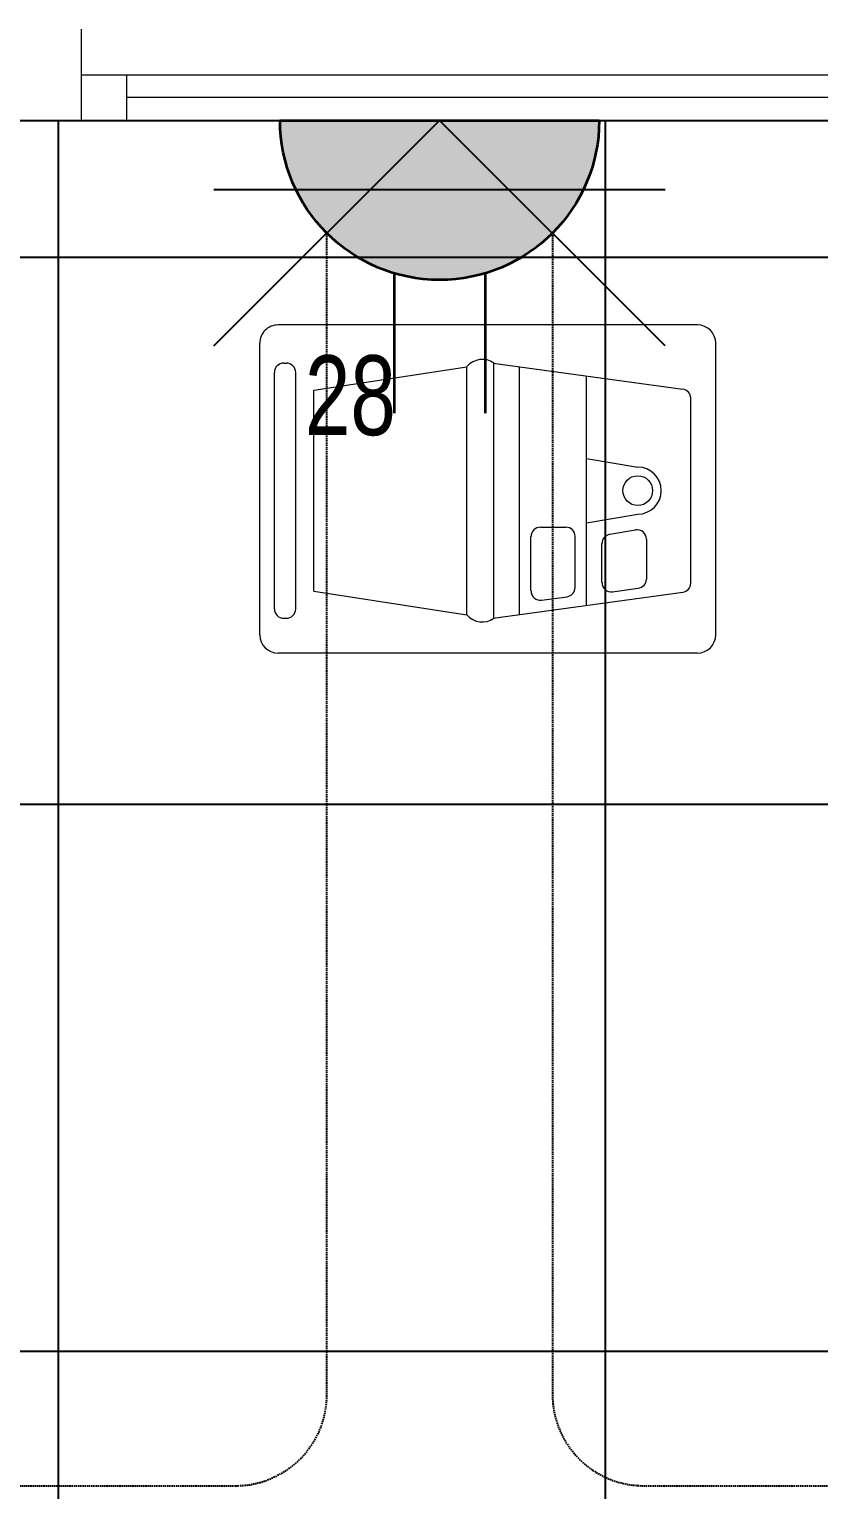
# Model space of a CAD drawing. Extents: x -178977 to 231842, y -29287 to 19916.
# Drawn here: x 12644 to 13510, y -4312 to -2710 of the extents above; entities that cross this region are included whole.
import ezdxf
from ezdxf import colors
from ezdxf.entities.mleader import LeaderData, LeaderLine
from ezdxf.enums import TextEntityAlignment as Align
from ezdxf.math import Vec2, Vec3

# ---------------------------------------------------------------- set-up
doc = ezdxf.new("R2010")
doc.units = 0
doc.header["$LTSCALE"] = 0.25
doc.linetypes.add('DASHDOT', pattern=[25.4, 12.7, -6.35, 0, -6.35])
doc.linetypes.add('HIDDEN', pattern=[9.525, 6.35, -3.175])
for name, color, linetype, lineweight in [('01-First Floor-FUR$0$72_EGR_EQP_TAG', 142, 'Continuous', 5), ('01-First Floor-FUR$0$Aluminum', 251, 'Continuous', 5), ('01-First Floor-FUR$0$LOADING', 253, 'Continuous', 5), ('01-First Floor-FUR$0$Walls', 251, 'Continuous', 5), ('E-LITE-CIRC', 6, 'Continuous', 25), ('E-LITE-CLNG-CNDT', 6, 'DASHDOT', 35), ('E-LITE-EXIT-NUMB', 6, 'Continuous', 25), ('E-POWR-FLOR-CNDT', 6, 'HIDDEN', 25), ('E-POWR-WALL @ 100', 4, 'Continuous', 35)]:
    doc.layers.add(name, color=color, linetype=linetype, lineweight=lineweight)
doc.layers.add('01-First Floor-FUR$0$FALSE CEILING', color=251, linetype='Continuous')
doc.styles.add('01-First Floor-FUR$0$X3G_ENTITY_257CFD', font='swisscl.ttf', dxfattribs={"height": 200})
doc.styles.add('DC_SIMPLEX', font='SIMPLEX.shx', dxfattribs={"width": 0.7})

# ---------------------------------------------------------------- blocks, each defined once
blk = doc.blocks.new('*X329')
at = {"color": 0}
for p, q in [((5, 3), (5, 3)), ((5, 3), (5, 3)), ((5, 3), (5, 3)), ((5, 3), (5, 3)), ((5, 3), (5, 3)), ((5, 3), (5, 3)), ((5, 3), (5, 3)), ((5, 3), (5, 3)), ((5, 3), (5, 3)), ((5, 3), (5, 3)), ((5, 3), (5, 3)), ((5, 3), (5, 3)), ((5, 3), (5, 3)), ((5, 3), (5, 3)), ((5, 3), (5, 3)), ((5, 3), (5, 3)), ((5, 3), (5, 3)), ((5, 3), (5, 3)), ((5, 3), (5, 3)), ((5, 3), (5, 3)), ((5, 3), (5, 3)), ((5, 3), (5, 3)), ((5, 3), (5, 3)), ((5, 3), (5, 3)), ((5, 3), (5, 3)), ((5, 3), (5, 3)), ((5, 3), (5, 3)), ((5, 3), (5, 3)), ((5, 3), (5, 3)), ((5, 3), (5, 3)), ((5, 3), (5, 3)), ((5, 3), (5, 3)), ((5, 3), (5, 3)), ((5, 3), (5, 3)), ((5, 3), (5, 3)), ((5, 3), (5, 3)), ((5, 3), (5, 3)), ((5, 3), (5, 3)), ((5, 3), (5, 3)), ((5, 3), (5, 3)), ((5, 3), (5, 3)), ((5, 3), (5, 3)), ((5, 3), (5, 3)), ((5, 3), (5, 3)), ((5, 3), (5, 3)), ((5, 3), (5, 3)), ((5, 3), (5, 3)), ((5, 3), (5, 3)), ((5, 3), (5, 3)), ((5, 3), (5, 3)), ((5, 3), (5, 3)), ((5, 3), (5, 3)), ((5, 3), (5, 3)), ((5, 3), (5, 3)), ((5, 3), (5, 3)), ((5, 3), (5, 3)), ((5, 3), (5, 3)), ((5, 3), (5, 3)), ((5, 3), (5, 3)), ((5, 3), (5, 3)), ((5, 3), (5, 3)), ((5, 3), (5, 3)), ((5, 3), (5, 3)), ((5, 3), (5, 3)), ((5, 3), (5, 3)), ((5, 3), (5, 3)), ((6, 3), (5, 3)), ((5, 3), (5, 3)), ((6, 3), (5, 3)), ((5, 3), (5, 3)), ((6, 3), (5, 3)), ((5, 3), (5, 3)), ((6, 3), (5, 3)), ((5, 3), (5, 3)), ((5, 3), (5, 3)), ((5, 3), (5, 3)), ((5, 3), (5, 3)), ((5, 3), (5, 3)), ((5, 3), (5, 3)), ((5, 3), (5, 3)), ((5, 3), (5, 3)), ((5, 3), (5, 3)), ((5, 3), (5, 3)), ((5, 3), (5, 3)), ((5, 3), (5, 3)), ((5, 3), (5, 3)), ((5, 3), (5, 3)), ((5, 3), (5, 3)), ((5, 3), (5, 3)), ((5, 3), (5, 3)), ((5, 3), (5, 3)), ((5, 3), (5, 3)), ((5, 3), (5, 3)), ((5, 3), (5, 3)), ((5, 3), (5, 3)), ((5, 3), (5, 3)), ((6, 3), (6, 3)), ((6, 3), (6, 3)), ((6, 3), (6, 3)), ((6, 3), (6, 3)), ((6, 3), (6, 3)), ((6, 3), (6, 3)), ((6, 3), (6, 3)), ((6, 3), (6, 3)), ((6, 3), (6, 3)), ((6, 3), (6, 3)), ((6, 3), (6, 3)), ((6, 3), (6, 3)), ((6, 3), (6, 3)), ((6, 3), (6, 3)), ((6, 3), (6, 3)), ((6, 3), (6, 3)), ((6, 3), (6, 3)), ((6, 3), (6, 3)), ((6, 3), (6, 3)), ((6, 3), (6, 3)), ((6, 3), (6, 3)), ((6, 3), (6, 3)), ((6, 3), (6, 3)), ((6, 3), (6, 3)), ((6, 3), (6, 3)), ((6, 3), (6, 3)), ((6, 3), (6, 3)), ((6, 3), (6, 3)), ((6, 3), (6, 3)), ((6, 3), (6, 3)), ((6, 3), (6, 3)), ((6, 3), (6, 3)), ((6, 3), (6, 3)), ((6, 3), (6, 3)), ((6, 3), (6, 3)), ((6, 3), (6, 3)), ((6, 3), (6, 3)), ((6, 3), (6, 3)), ((6, 3), (6, 3)), ((6, 3), (6, 3)), ((6, 3), (6, 3)), ((6, 3), (6, 3)), ((6, 3), (6, 3)), ((6, 3), (6, 3)), ((6, 3), (6, 3)), ((6, 3), (6, 3)), ((6, 3), (6, 3)), ((6, 3), (6, 3)), ((6, 3), (6, 3)), ((6, 3), (6, 3)), ((6, 3), (6, 3)), ((6, 3), (6, 3)), ((6, 3), (6, 3)), ((6, 3), (6, 3)), ((6, 3), (6, 3)), ((6, 3), (6, 3)), ((6, 3), (6, 3)), ((6, 3), (6, 3)), ((6, 3), (6, 3)), ((6, 3), (6, 3)), ((6, 3), (6, 3)), ((6, 3), (6, 3)), ((6, 3), (6, 3)), ((6, 3), (6, 3)), ((6, 3), (6, 3)), ((6, 3), (6, 3)), ((6, 3), (6, 3)), ((6, 3), (6, 3)), ((6, 3), (6, 3)), ((6, 3), (6, 3)), ((6, 3), (6, 3)), ((6, 3), (6, 3)), ((6, 3), (6, 3)), ((6, 3), (6, 3)), ((6, 3), (6, 3)), ((6, 3), (6, 3)), ((6, 3), (6, 3)), ((6, 3), (6, 3)), ((6, 3), (6, 3)), ((6, 3), (6, 3)), ((6, 3), (6, 3)), ((6, 3), (6, 3)), ((6, 3), (6, 3)), ((6, 3), (6, 3)), ((6, 3), (6, 3)), ((6, 3), (6, 3)), ((6, 3), (6, 3)), ((6, 3), (6, 3)), ((6, 3), (6, 3)), ((6, 3), (6, 3)), ((6, 3), (6, 3)), ((6, 3), (6, 3)), ((6, 3), (6, 3)), ((6, 3), (6, 3)), ((6, 3), (6, 3)), ((6, 3), (6, 3)), ((6, 3), (6, 3)), ((6, 3), (6, 3)), ((6, 3), (6, 3)), ((6, 3), (6, 3)), ((6, 3), (6, 3)), ((6, 3), (6, 3)), ((6, 3), (6, 3)), ((6, 3), (6, 3)), ((6, 3), (6, 3)), ((6, 3), (6, 3)), ((6, 3), (6, 3)), ((6, 3), (6, 3)), ((6, 3), (6, 3)), ((6, 3), (6, 3)), ((6, 3), (6, 3)), ((6, 3), (6, 3)), ((6, 3), (6, 3)), ((6, 3), (6, 3)), ((6, 3), (6, 3)), ((6, 3), (6, 3)), ((6, 3), (6, 3)), ((6, 3), (6, 3)), ((6, 3), (6, 3)), ((6, 3), (6, 3)), ((6, 3), (6, 3)), ((6, 3), (6, 3)), ((6, 3), (6, 3)), ((6, 3), (6, 3)), ((6, 3), (6, 3)), ((6, 3), (6, 3)), ((6, 3), (6, 3)), ((6, 3), (6, 3)), ((6, 3), (6, 3)), ((6, 3), (6, 3)), ((6, 3), (6, 3)), ((6, 3), (6, 3)), ((6, 3), (6, 3)), ((6, 3), (6, 3)), ((6, 3), (6, 3)), ((6, 3), (6, 3)), ((6, 3), (6, 3)), ((6, 3), (6, 3)), ((6, 3), (6, 3)), ((6, 3), (6, 3)), ((6, 3), (6, 3)), ((6, 3), (6, 3)), ((6, 3), (6, 3)), ((6, 3), (6, 3)), ((6, 3), (6, 3)), ((6, 3), (6, 3)), ((6, 3), (6, 3)), ((6, 3), (6, 3)), ((6, 3), (6, 3)), ((6, 3), (6, 3)), ((6, 3), (6, 3)), ((6, 3), (6, 3)), ((6, 3), (6, 3)), ((6, 3), (6, 3)), ((6, 3), (6, 3)), ((6, 3), (6, 3)), ((6, 3), (6, 3)), ((6, 3), (6, 3)), ((6, 3), (6, 3)), ((6, 3), (6, 3)), ((6, 3), (6, 3)), ((6, 3), (6, 3)), ((6, 3), (6, 3)), ((6, 3), (6, 3)), ((6, 3), (6, 3)), ((6, 3), (6, 3)), ((6, 3), (6, 3)), ((6, 3), (6, 3)), ((6, 3), (6, 3)), ((6, 3), (6, 3)), ((6, 3), (6, 3)), ((6, 3), (6, 3)), ((6, 3), (6, 3)), ((6, 3), (6, 3)), ((6, 3), (6, 3)), ((6, 3), (6, 3)), ((6, 3), (6, 3)), ((6, 3), (6, 3)), ((6, 3), (6, 3)), ((6, 3), (6, 3)), ((6, 3), (6, 3)), ((6, 3), (6, 3)), ((6, 3), (6, 3)), ((6, 3), (6, 3)), ((6, 3), (6, 3)), ((6, 3), (6, 3)), ((6, 3), (6, 3)), ((6, 3), (6, 3)), ((6, 3), (6, 3)), ((6, 3), (6, 3)), ((6, 3), (6, 3)), ((6, 3), (6, 3)), ((6, 3), (6, 3)), ((6, 3), (6, 3)), ((6, 3), (6, 3)), ((6, 3), (6, 3)), ((6, 3), (6, 3)), ((6, 3), (6, 3)), ((6, 3), (6, 3)), ((6, 3), (6, 3)), ((6, 3), (6, 3)), ((6, 3), (6, 3)), ((6, 3), (6, 3)), ((6, 3), (6, 3)), ((6, 3), (5, 3)), ((6, 3), (5, 3)), ((6, 3), (5, 3)), ((6, 3), (5, 3)), ((6, 3), (5, 3)), ((6, 3), (6, 3)), ((6, 3), (6, 3)), ((6, 3), (6, 3)), ((6, 3), (6, 3)), ((6, 3), (6, 3)), ((6, 3), (6, 3)), ((6, 3), (6, 3)), ((6, 3), (6, 3)), ((6, 3), (6, 3)), ((6, 3), (6, 3)), ((6, 3), (6, 3)), ((6, 3), (6, 3)), ((6, 3), (6, 3)), ((6, 3), (6, 3)), ((6, 3), (6, 3)), ((6, 3), (6, 3)), ((6, 3), (6, 3)), ((6, 3), (6, 3)), ((6, 3), (6, 3)), ((6, 3), (6, 3)), ((6, 3), (6, 3)), ((6, 3), (6, 3)), ((6, 3), (6, 3)), ((6, 3), (6, 3)), ((6, 3), (6, 3)), ((6, 3), (6, 3)), ((6, 3), (6, 3)), ((6, 3), (6, 3)), ((6, 3), (6, 3)), ((6, 3), (6, 3)), ((6, 3), (6, 3)), ((6, 3), (6, 3)), ((6, 3), (6, 3)), ((6, 3), (6, 3)), ((6, 3), (6, 3)), ((6, 3), (6, 3)), ((6, 3), (6, 3)), ((6, 3), (6, 3)), ((6, 3), (6, 3)), ((6, 3), (6, 3)), ((6, 3), (6, 3)), ((6, 3), (6, 3)), ((6, 3), (6, 3)), ((6, 3), (6, 3)), ((6, 3), (6, 3)), ((6, 3), (6, 3)), ((6, 3), (6, 3)), ((6, 3), (6, 3)), ((6, 3), (6, 3)), ((6, 3), (6, 3)), ((6, 3), (6, 3)), ((6, 3), (6, 3)), ((6, 3), (6, 3)), ((6, 3), (6, 3)), ((6, 3), (6, 3)), ((6, 3), (6, 3)), ((6, 3), (6, 3)), ((6, 3), (6, 3)), ((6, 3), (6, 3)), ((6, 3), (6, 3)), ((6, 3), (6, 3)), ((6, 3), (6, 3)), ((6, 3), (6, 3)), ((6, 3), (6, 3)), ((6, 3), (6, 3)), ((6, 3), (6, 3)), ((6, 3), (6, 3)), ((6, 3), (6, 3)), ((6, 3), (6, 3)), ((6, 3), (6, 3)), ((6, 3), (6, 3)), ((6, 3), (6, 3)), ((6, 3), (6, 3)), ((6, 3), (6, 3)), ((6, 3), (6, 3)), ((6, 3), (6, 3)), ((6, 3), (6, 3)), ((6, 3), (6, 3)), ((6, 3), (6, 3)), ((6, 3), (6, 3)), ((6, 3), (6, 3)), ((6, 3), (6, 3)), ((6, 3), (6, 3)), ((6, 3), (6, 3)), ((6, 3), (6, 3)), ((6, 3), (6, 3)), ((6, 3), (6, 3)), ((6, 3), (6, 3)), ((6, 3), (6, 3)), ((6, 3), (6, 3)), ((6, 3), (6, 3)), ((6, 3), (6, 3)), ((6, 3), (6, 3)), ((6, 3), (6, 3)), ((6, 3), (6, 3)), ((6, 3), (6, 3)), ((6, 3), (6, 3)), ((6, 3), (6, 3)), ((6, 3), (6, 3)), ((6, 3), (6, 3)), ((6, 3), (6, 3)), ((6, 3), (6, 3)), ((6, 3), (6, 3)), ((6, 3), (6, 3)), ((6, 3), (6, 3)), ((6, 3), (6, 3)), ((6, 3), (6, 3)), ((6, 3), (6, 3)), ((6, 3), (6, 3)), ((6, 3), (6, 3)), ((6, 3), (6, 3)), ((6, 3), (6, 3)), ((6, 3), (6, 3)), ((6, 3), (6, 3)), ((6, 3), (6, 3)), ((6, 3), (6, 3)), ((6, 3), (6, 3)), ((6, 3), (6, 3)), ((6, 3), (6, 3)), ((6, 3), (6, 3)), ((6, 3), (6, 3)), ((6, 3), (6, 3)), ((6, 3), (6, 3)), ((6, 3), (6, 3)), ((6, 3), (6, 3)), ((6, 3), (6, 3)), ((6, 3), (6, 3)), ((6, 3), (6, 3)), ((6, 3), (6, 3)), ((6, 3), (6, 3)), ((6, 3), (6, 3)), ((6, 3), (6, 3)), ((6, 3), (6, 3)), ((6, 3), (6, 3)), ((6, 3), (6, 3)), ((6, 3), (6, 3)), ((6, 3), (6, 3)), ((6, 3), (6, 3)), ((6, 3), (6, 3)), ((6, 3), (6, 3)), ((6, 3), (6, 3)), ((6, 3), (6, 3)), ((6, 3), (6, 3)), ((6, 3), (6, 3)), ((6, 3), (6, 3)), ((6, 3), (6, 3)), ((6, 3), (6, 3)), ((6, 3), (6, 3)), ((6, 3), (6, 3)), ((6, 3), (6, 3)), ((6, 3), (6, 3)), ((6, 3), (6, 3)), ((6, 3), (6, 3)), ((6, 3), (6, 3)), ((6, 3), (6, 3)), ((6, 3), (6, 3)), ((6, 3), (6, 3)), ((6, 3), (6, 3)), ((6, 3), (6, 3)), ((6, 3), (6, 3)), ((6, 3), (6, 3)), ((6, 3), (6, 3)), ((6, 3), (6, 3)), ((6, 3), (6, 3)), ((6, 3), (6, 3)), ((6, 3), (6, 3)), ((6, 3), (6, 3)), ((6, 3), (6, 3)), ((6, 3), (6, 3)), ((6, 3), (6, 3)), ((6, 3), (6, 3)), ((6, 3), (6, 3)), ((6, 3), (6, 3)), ((6, 3), (6, 3)), ((6, 3), (6, 3)), ((6, 3), (6, 3)), ((6, 3), (6, 3)), ((6, 3), (6, 3)), ((6, 3), (6, 3)), ((6, 3), (6, 3)), ((6, 3), (6, 3)), ((6, 3), (6, 3)), ((6, 3), (6, 3)), ((6, 3), (6, 3)), ((6, 3), (6, 3)), ((6, 3), (6, 3)), ((6, 3), (6, 3)), ((6, 3), (6, 3)), ((6, 3), (6, 3)), ((6, 3), (6, 3)), ((6, 3), (6, 3)), ((6, 3), (6, 3)), ((6, 3), (6, 3)), ((6, 3), (6, 3)), ((6, 3), (6, 3)), ((6, 3), (6, 3)), ((6, 3), (6, 3)), ((6, 3), (6, 3)), ((6, 3), (6, 3)), ((6, 3), (6, 3)), ((6, 3), (6, 3)), ((6, 3), (6, 3)), ((6, 3), (6, 3)), ((6, 3), (6, 3)), ((6, 3), (6, 3)), ((6, 3), (6, 3)), ((6, 3), (6, 3)), ((6, 3), (6, 3)), ((6, 3), (6, 3)), ((6, 3), (6, 3)), ((6, 3), (6, 3)), ((6, 3), (6, 3)), ((6, 3), (6, 3)), ((6, 3), (6, 3)), ((6, 3), (6, 3)), ((6, 3), (6, 3)), ((6, 3), (6, 3)), ((6, 3), (6, 3)), ((6, 3), (6, 3)), ((6, 3), (6, 3)), ((6, 3), (6, 3)), ((6, 3), (6, 3)), ((6, 3), (6, 3)), ((6, 3), (6, 3)), ((6, 3), (6, 3)), ((6, 3), (6, 3)), ((6, 3), (6, 3)), ((6, 3), (6, 3)), ((6, 3), (6, 3)), ((6, 3), (6, 3)), ((6, 3), (6, 3)), ((6, 3), (6, 3)), ((6, 3), (6, 3)), ((6, 3), (6, 3)), ((6, 3), (6, 3)), ((6, 3), (6, 3)), ((6, 3), (6, 3)), ((6, 3), (6, 3)), ((6, 3), (6, 3)), ((6, 3), (6, 3)), ((6, 3), (6, 3)), ((6, 3), (6, 3)), ((6, 3), (6, 3)), ((6, 3), (6, 3)), ((6, 3), (6, 3)), ((6, 3), (6, 3)), ((6, 3), (6, 3)), ((6, 3), (6, 3)), ((6, 3), (6, 3)), ((6, 3), (6, 3)), ((6, 3), (6, 3)), ((6, 3), (6, 3)), ((6, 3), (6, 3)), ((6, 3), (6, 3)), ((6, 3), (6, 3)), ((6, 3), (6, 3)), ((6, 3), (6, 3)), ((6, 3), (6, 3)), ((6, 3), (6, 3)), ((6, 3), (6, 3)), ((6, 3), (6, 3)), ((6, 3), (6, 3)), ((6, 3), (6, 3)), ((6, 3), (6, 3)), ((6, 3), (6, 3)), ((6, 3), (6, 3)), ((6, 3), (6, 3)), ((6, 3), (6, 3)), ((6, 3), (6, 3)), ((6, 3), (6, 3)), ((6, 3), (6, 3)), ((6, 3), (6, 3)), ((6, 3), (6, 3)), ((6, 3), (6, 3)), ((6, 3), (6, 3)), ((6, 3), (6, 3)), ((6, 3), (6, 3)), ((6, 3), (6, 3)), ((6, 3), (6, 3)), ((6, 3), (6, 3)), ((6, 3), (6, 3)), ((6, 3), (6, 3)), ((6, 3), (6, 3)), ((6, 3), (6, 3)), ((6, 3), (6, 3)), ((6, 3), (6, 3)), ((6, 3), (6, 3)), ((6, 3), (6, 3)), ((6, 3), (6, 3)), ((6, 3), (6, 3)), ((6, 3), (6, 3)), ((6, 3), (6, 3)), ((6, 3), (6, 3)), ((6, 3), (6, 3)), ((6, 3), (6, 3)), ((6, 3), (6, 3)), ((6, 3), (6, 3)), ((6, 3), (6, 3)), ((6, 3), (6, 3)), ((6, 3), (6, 3)), ((6, 3), (6, 3)), ((6, 3), (6, 3)), ((6, 3), (6, 3)), ((6, 3), (6, 3)), ((6, 3), (6, 3)), ((6, 3), (6, 3)), ((6, 3), (6, 3)), ((6, 3), (6, 3)), ((6, 3), (6, 3)), ((6, 3), (6, 3)), ((6, 3), (6, 3)), ((6, 3), (6, 3)), ((6, 3), (6, 3)), ((6, 3), (6, 3)), ((6, 3), (6, 3)), ((6, 3), (6, 3)), ((6, 3), (6, 3))]:
    blk.add_line(p, q, dxfattribs=at)
blk = doc.blocks.new('*X330')
at = {"color": 0}
for p, q in [((13, 1), (13, 1)), ((13, 1), (13, 1)), ((13, 1), (13, 1)), ((13, 1), (13, 1)), ((13, 1), (13, 1)), ((13, 1), (13, 1)), ((13, 1), (13, 1)), ((13, 1), (13, 1)), ((13, 1), (13, 1)), ((13, 1), (13, 1)), ((13, 1), (13, 1)), ((13, 1), (13, 1)), ((13, 1), (13, 1)), ((13, 1), (13, 1)), ((13, 1), (13, 1)), ((13, 1), (14, 1)), ((13, 1), (14, 1)), ((13, 1), (14, 1)), ((13, 1), (13, 1)), ((13, 1), (13, 1)), ((13, 1), (13, 1)), ((13, 1), (13, 1)), ((13, 1), (13, 1)), ((13, 1), (13, 1)), ((13, 1), (13, 1)), ((13, 1), (13, 1)), ((13, 1), (13, 1)), ((13, 1), (13, 1)), ((13, 1), (13, 1)), ((13, 1), (13, 1)), ((13, 1), (13, 1)), ((13, 1), (13, 1)), ((13, 1), (13, 1)), ((13, 1), (13, 1)), ((13, 1), (13, 1)), ((13, 1), (13, 1)), ((13, 1), (13, 1)), ((13, 1), (13, 1)), ((13, 1), (13, 1)), ((13, 1), (13, 1)), ((13, 1), (13, 1)), ((13, 1), (13, 1)), ((13, 1), (13, 1)), ((13, 1), (13, 1)), ((13, 1), (13, 1)), ((13, 1), (13, 1)), ((13, 1), (13, 1)), ((13, 1), (13, 1)), ((13, 1), (13, 1)), ((13, 1), (13, 1)), ((13, 1), (13, 1)), ((13, 1), (13, 1)), ((13, 1), (13, 1)), ((13, 1), (13, 1)), ((13, 1), (13, 1)), ((13, 1), (13, 1)), ((13, 1), (13, 1)), ((13, 1), (13, 1)), ((13, 1), (13, 1)), ((13, 1), (13, 1)), ((13, 1), (13, 1)), ((13, 1), (13, 1)), ((13, 1), (13, 1)), ((13, 1), (13, 1)), ((13, 1), (13, 1)), ((13, 1), (13, 1)), ((13, 1), (13, 1)), ((13, 1), (13, 1)), ((13, 1), (13, 1)), ((13, 1), (13, 1)), ((13, 1), (13, 1)), ((13, 1), (13, 1)), ((13, 1), (13, 1)), ((13, 1), (13, 1)), ((13, 1), (13, 1)), ((13, 1), (13, 1)), ((13, 1), (13, 1)), ((13, 1), (13, 1)), ((13, 1), (13, 1)), ((13, 1), (13, 1)), ((13, 1), (13, 1)), ((13, 1), (13, 1)), ((13, 1), (13, 1)), ((13, 1), (13, 1)), ((13, 1), (13, 1)), ((13, 1), (13, 1)), ((13, 1), (13, 1)), ((13, 1), (13, 1)), ((13, 1), (13, 1)), ((13, 1), (13, 1)), ((13, 1), (13, 1)), ((13, 1), (13, 1)), ((13, 1), (13, 1)), ((13, 1), (13, 1)), ((13, 1), (13, 1)), ((13, 1), (13, 1)), ((13, 1), (13, 1)), ((13, 1), (13, 1)), ((13, 1), (13, 1)), ((13, 1), (13, 1)), ((13, 1), (13, 1)), ((13, 1), (13, 1)), ((13, 1), (13, 1)), ((13, 1), (13, 1)), ((13, 1), (13, 1)), ((13, 1), (13, 1)), ((13, 1), (13, 1)), ((13, 1), (13, 1)), ((13, 1), (13, 1)), ((13, 1), (13, 1)), ((13, 1), (13, 1)), ((13, 1), (13, 1)), ((13, 1), (13, 1)), ((13, 1), (13, 1)), ((13, 1), (13, 1)), ((13, 1), (13, 1)), ((13, 1), (13, 1)), ((13, 1), (13, 1)), ((13, 1), (13, 1)), ((13, 1), (13, 1)), ((13, 1), (13, 1)), ((13, 1), (13, 1)), ((13, 1), (13, 1)), ((13, 1), (14, 1)), ((13, 0), (13, 0)), ((13, 0), (13, 0)), ((13, 0), (13, 0)), ((13, 0), (13, 0)), ((13, 0), (13, 0)), ((13, 0), (13, 0)), ((13, 0), (13, 0)), ((13, 0), (13, 0)), ((13, 0), (13, 0)), ((13, 0), (13, 0)), ((13, 0), (13, 0)), ((13, 0), (13, 0)), ((13, 0), (13, 0)), ((13, 0), (13, 0)), ((13, 0), (13, 0)), ((13, 0), (13, 0)), ((13, 0), (13, 0)), ((13, 0), (13, 0)), ((13, 0), (13, 0)), ((13, 0), (13, 0)), ((13, 0), (13, 0)), ((13, 0), (13, 0)), ((13, 0), (13, 0)), ((13, 0), (13, 0)), ((13, 0), (13, 0)), ((13, 0), (13, 0)), ((13, 0), (13, 0)), ((13, 0), (13, 0)), ((13, 0), (13, 0)), ((13, 0), (13, 0)), ((13, 0), (13, 0)), ((13, 0), (13, 0)), ((13, 0), (13, 0)), ((13, 0), (13, 0)), ((13, 0), (13, 0)), ((13, 0), (13, 0)), ((13, 0), (13, 0)), ((13, 0), (13, 0)), ((13, 0), (13, 0)), ((13, 0), (13, 0)), ((13, 0), (13, 0)), ((13, 0), (13, 0)), ((13, 0), (13, 0)), ((13, 0), (13, 0)), ((13, 0), (13, 0)), ((13, 0), (13, 0)), ((13, 0), (13, 0)), ((13, 0), (13, 0)), ((13, 0), (14, 0)), ((13, 0), (14, 0)), ((13, 0), (13, 0)), ((13, 0), (14, 0)), ((14, 1), (14, 1)), ((14, 1), (14, 1)), ((14, 1), (14, 1)), ((14, 1), (14, 1)), ((14, 1), (14, 1)), ((14, 1), (14, 1)), ((14, 1), (14, 1)), ((14, 1), (14, 1)), ((14, 1), (14, 1)), ((14, 1), (14, 1)), ((14, 1), (14, 1)), ((14, 1), (14, 1)), ((14, 1), (14, 1)), ((14, 1), (14, 1)), ((14, 1), (14, 1)), ((14, 1), (14, 1)), ((14, 1), (14, 1)), ((14, 1), (14, 1)), ((14, 1), (14, 1)), ((14, 1), (14, 1)), ((14, 1), (14, 1)), ((14, 1), (14, 1)), ((14, 1), (14, 1)), ((14, 1), (14, 1)), ((14, 1), (14, 1)), ((14, 1), (14, 1)), ((14, 1), (14, 1)), ((14, 1), (14, 1)), ((14, 1), (14, 1)), ((14, 1), (14, 1)), ((14, 1), (14, 1)), ((14, 1), (14, 1)), ((14, 1), (14, 1)), ((14, 1), (14, 1)), ((14, 1), (14, 1)), ((14, 1), (14, 1)), ((14, 1), (14, 1)), ((14, 1), (14, 1)), ((14, 1), (14, 1)), ((14, 1), (14, 1)), ((14, 1), (14, 1)), ((14, 1), (14, 1)), ((14, 1), (14, 1)), ((14, 1), (14, 1)), ((14, 1), (14, 1)), ((14, 1), (14, 1)), ((14, 1), (14, 1)), ((14, 1), (14, 1)), ((14, 1), (14, 1)), ((14, 1), (14, 1)), ((14, 1), (14, 1)), ((14, 1), (14, 1)), ((14, 1), (14, 1)), ((14, 1), (14, 1)), ((14, 1), (14, 1)), ((14, 1), (14, 1)), ((14, 1), (14, 1)), ((14, 1), (14, 1)), ((14, 1), (14, 1)), ((14, 1), (14, 1)), ((14, 1), (14, 1)), ((14, 1), (14, 1)), ((14, 1), (14, 1)), ((14, 1), (14, 1)), ((14, 1), (14, 1)), ((14, 1), (14, 1)), ((14, 1), (14, 1)), ((14, 1), (14, 1)), ((14, 1), (14, 1)), ((14, 1), (14, 1)), ((14, 1), (14, 1)), ((14, 1), (14, 1)), ((14, 1), (14, 1)), ((14, 1), (14, 1)), ((14, 1), (14, 1)), ((14, 1), (14, 1)), ((14, 1), (14, 1)), ((14, 1), (14, 1)), ((14, 1), (14, 1)), ((14, 1), (14, 1)), ((14, 1), (14, 1)), ((14, 1), (14, 1)), ((14, 1), (14, 1)), ((14, 1), (14, 1)), ((14, 1), (14, 1)), ((14, 1), (14, 1)), ((14, 1), (14, 1)), ((14, 1), (14, 1)), ((14, 1), (14, 1)), ((14, 1), (14, 1)), ((14, 1), (14, 1)), ((14, 1), (14, 1)), ((14, 1), (14, 1)), ((14, 1), (14, 1)), ((14, 0), (14, 0)), ((14, 0), (14, 0)), ((14, 0), (14, 0)), ((14, 0), (14, 0)), ((14, 0), (14, 0)), ((14, 0), (14, 0)), ((14, 0), (14, 0)), ((14, 0), (14, 0)), ((14, 0), (14, 0)), ((14, 0), (14, 0)), ((14, 0), (14, 0)), ((14, 0), (14, 0)), ((14, 0), (14, 0)), ((14, 0), (14, 0)), ((14, 0), (14, 0)), ((14, 0), (14, 0)), ((14, 0), (14, 0)), ((14, 0), (14, 0)), ((14, 0), (14, 0)), ((14, 0), (14, 0)), ((14, 0), (14, 0)), ((14, 0), (14, 0)), ((14, 0), (14, 0)), ((14, 0), (14, 0)), ((14, 0), (14, 0)), ((14, 0), (14, 0)), ((14, 0), (14, 0)), ((14, 0), (14, 0)), ((14, 0), (14, 0)), ((14, 0), (14, 0)), ((14, 0), (14, 0)), ((14, 0), (14, 0)), ((14, 0), (14, 0)), ((14, 0), (14, 0)), ((14, 0), (14, 0)), ((14, 0), (14, 0)), ((14, 0), (14, 0)), ((14, 0), (14, 0)), ((14, 0), (14, 0)), ((14, 0), (14, 0)), ((14, 0), (14, 0)), ((14, 0), (14, 0)), ((14, 0), (14, 0)), ((14, 0), (14, 0)), ((14, 0), (14, 0)), ((14, 0), (14, 0)), ((14, 0), (14, 0)), ((14, 0), (14, 0)), ((13, 0), (13, 0)), ((13, 0), (14, 0)), ((13, 0), (13, 0)), ((13, 0), (14, 0)), ((13, 0), (13, 0)), ((13, 0), (14, 0)), ((13, 0), (13, 0)), ((13, 0), (13, 0)), ((13, 0), (13, 0)), ((13, 0), (13, 0)), ((13, 0), (14, 0)), ((13, 0), (13, 0)), ((13, 0), (14, 0)), ((13, 0), (13, 0)), ((13, 0), (14, 0)), ((13, 0), (13, 0)), ((13, 0), (14, 0)), ((13, 0), (13, 0)), ((13, 0), (14, 0)), ((13, 0), (13, 0)), ((13, 0), (14, 0)), ((13, 0), (13, 0)), ((13, 0), (14, 0)), ((13, 0), (13, 0)), ((13, 0), (13, 0)), ((13, 0), (13, 0)), ((13, 0), (14, 0)), ((13, 0), (13, 0)), ((13, 0), (14, 0)), ((13, 0), (13, 0)), ((13, 0), (14, 0)), ((13, 0), (13, 0)), ((13, 0), (14, 0)), ((13, 0), (13, 0)), ((13, 0), (13, 0)), ((13, 0), (13, 0)), ((13, 0), (13, 0)), ((13, 0), (13, 0)), ((13, 0), (13, 0)), ((13, 0), (13, 0)), ((13, 0), (13, 0)), ((13, 0), (13, 0)), ((13, 0), (13, 0)), ((13, 0), (13, 0)), ((13, 0), (13, 0)), ((13, 0), (13, 0)), ((13, 0), (13, 0)), ((13, 0), (13, 0)), ((13, 0), (13, 0)), ((13, 0), (13, 0)), ((13, 0), (13, 0)), ((13, 0), (13, 0)), ((13, 0), (13, 0)), ((13, 0), (13, 0)), ((13, 0), (13, 0)), ((13, 0), (13, 0)), ((13, 0), (13, 0)), ((13, 0), (13, 0)), ((13, 0), (13, 0)), ((13, 0), (13, 0)), ((13, 0), (13, 0)), ((13, 0), (13, 0)), ((13, 0), (13, 0)), ((13, 0), (13, 0)), ((13, -1), (13, -1)), ((13, -1), (13, -1)), ((13, -1), (13, -1)), ((13, -1), (13, -1)), ((13, -1), (13, -1)), ((13, -1), (14, -1)), ((13, -1), (13, -1)), ((14, 0), (14, 0)), ((14, 0), (14, 0)), ((14, 0), (14, 0)), ((14, 0), (14, 0)), ((14, 0), (14, 0)), ((14, 0), (14, 0)), ((14, 0), (14, 0)), ((14, 0), (14, 0)), ((14, 0), (14, 0)), ((14, 0), (14, 0)), ((14, 0), (14, 0)), ((14, 0), (14, 0)), ((14, 0), (14, 0)), ((14, 0), (14, 0)), ((14, 0), (14, 0)), ((13, 0), (14, 0)), ((14, 0), (14, 0)), ((14, 0), (14, 0)), ((14, 0), (14, 0)), ((14, 0), (14, 0)), ((14, 0), (14, 0)), ((14, 0), (14, 0)), ((14, 0), (14, 0)), ((14, 0), (14, 0)), ((14, 0), (14, 0)), ((14, 0), (14, 0)), ((14, 0), (14, 0)), ((14, 0), (14, 0)), ((14, 0), (14, 0)), ((14, 0), (14, 0)), ((14, 0), (14, 0)), ((14, 0), (14, 0)), ((14, 0), (14, 0)), ((14, 0), (14, 0)), ((14, 0), (14, 0)), ((14, 0), (14, 0)), ((14, 0), (14, 0)), ((14, 0), (14, 0)), ((14, 0), (14, 0)), ((14, 0), (14, 0)), ((14, 0), (14, 0)), ((14, 0), (14, 0)), ((14, 0), (14, 0)), ((14, 0), (14, 0)), ((14, 0), (14, 0)), ((14, 0), (14, 0)), ((14, 0), (14, 0)), ((14, 0), (14, 0)), ((14, 0), (14, 0)), ((14, 0), (14, 0)), ((14, -1), (14, -1)), ((14, -1), (14, -1)), ((14, -1), (14, -1)), ((14, -1), (14, -1)), ((14, -1), (14, -1))]:
    blk.add_line(p, q, dxfattribs=at)
blk = doc.blocks.new('01-First Floor-FUR$0$ME13380B-P')
for p, q in [((-0.16, 0.5), (0.16, 0.5)), ((-0.1316, 0.484), (0.1279, 0.484)), ((-0.18, 0.02), (-0.18, 0.48)), ((-0.1418, 0.4738), (-0.1418, 0.4709)), ((0.1382, 0.4738), (0.1382, 0.4709)), ((0.18, 0.02), (0.18, 0.48)), ((-0.1316, 0.4607), (0.1279, 0.4607)), ((-0.1121, 0.4407), (-0.1379, 0.2729)), ((-0.1121, 0.4407), (0.1084, 0.4407)), ((0.1084, 0.4407), (0.1342, 0.2729)), ((-0.1379, 0.2729), (0.1342, 0.2729)), ((-0.1418, 0.244), (-0.1133, 0.0362)), ((-0.1417, 0.2432), (0.138, 0.2432)), ((0.1382, 0.244), (0.1096, 0.0362)), ((-0.1379, 0.2151), (0.1342, 0.2151)), ((-0.1118, 0.2026), (-0.0521, 0.2026)), ((-0.0418, 0.1923), (-0.0418, 0.1644)), ((-0.122, 0.1909), (-0.1181, 0.163)), ((-0.108, 0.1541), (-0.0521, 0.1541)), ((-0.1278, 0.1416), (0.1241, 0.1416)), ((-0.0371, 0.1416), (-0.0277, 0.0855)), ((0.0334, 0.1416), (0.024, 0.0855)), ((-0.1128, 0.1131), (-0.1089, 0.0849)), ((-0.1026, 0.1248), (-0.0597, 0.1248)), ((-0.0496, 0.1162), (-0.0448, 0.088)), ((-0.0549, 0.076), (-0.0988, 0.076)), ((-0.1032, 0.0273), (0.0995, 0.0273)), ((-0.16, 0), (0.16, 0))]:
    blk.add_line(p, q)
for points in [[(0.1084, 0.4407), (0.1084, 0.4407), (0.1084, 0.4407), (0.1084, 0.4407), (0.1084, 0.4407), (0.1084, 0.4407), (0.1084, 0.4407), (0.1084, 0.4407), (0.1084, 0.4407), (0.1084, 0.4407), (0.1084, 0.4407), (0.1084, 0.4407), (0.1084, 0.4407), (0.1084, 0.4407), (0.1084, 0.4407), (0.1084, 0.4407), (0.1084, 0.4407), (0.1084, 0.4407), (0.1084, 0.4407), (0.1084, 0.4407), (0.1084, 0.4407), (0.1084, 0.4407), (0.1084, 0.4407), (0.1084, 0.4407), (0.1084, 0.4407), (0.1084, 0.4407), (0.1084, 0.4407), (0.1084, 0.4407), (0.1084, 0.4407), (0.1084, 0.4407), (0.1084, 0.4407), (0.1084, 0.4407), (0.1084, 0.4407), (0.1084, 0.4407), (0.1084, 0.4407), (0.1084, 0.4407), (0.1084, 0.4407), (0.1084, 0.4407), (0.1084, 0.4407), (0.1084, 0.4407), (0.1084, 0.4407), (0.1084, 0.4407), (0.1084, 0.4407), (0.1084, 0.4407), (0.1084, 0.4407), (0.1084, 0.4407), (0.1084, 0.4407), (0.1084, 0.4407), (0.1084, 0.4407), (0.1084, 0.4407), (0.1084, 0.4407), (0.1084, 0.4407), (0.1084, 0.4407), (0.1084, 0.4407), (0.1084, 0.4407), (0.1084, 0.4407), (0.1084, 0.4407), (0.1084, 0.4407), (0.1084, 0.4407), (0.1084, 0.4407), (0.1084, 0.4407), (0.1084, 0.4407), (0.1084, 0.4407), (0.1084, 0.4407), (0.1084, 0.4407), (0.1084, 0.4407), (0.1084, 0.4407), (0.1084, 0.4407), (0.1084, 0.4407), (0.1084, 0.4407), (0.1084, 0.4407), (0.1084, 0.4407), (0.1084, 0.4407), (0.1084, 0.4407), (0.1084, 0.4407), (0.1084, 0.4407), (0.1084, 0.4407), (0.1084, 0.4407), (0.1084, 0.4407), (0.1084, 0.4407), (0.1084, 0.4407), (0.1084, 0.4407), (0.1084, 0.4407), (0.1084, 0.4407), (0.1084, 0.4407), (0.1084, 0.4407), (0.1084, 0.4407), (0.1084, 0.4407), (0.1084, 0.4407), (0.1084, 0.4407), (0.1084, 0.4407), (0.1084, 0.4407), (0.1084, 0.4407), (0.1084, 0.4407), (0.1084, 0.4407), (0.1084, 0.4407), (0.1084, 0.4407), (0.1084, 0.4407), (0.1084, 0.4407), (0.1084, 0.4407), (0.1084, 0.4407), (0.1084, 0.4407), (0.1084, 0.4407), (0.1084, 0.4407), (0.1084, 0.4407), (0.1084, 0.4407), (0.1084, 0.4407), (0.1084, 0.4407), (0.1084, 0.4407), (0.1084, 0.4407), (0.1084, 0.4407), (0.1084, 0.4407), (0.1084, 0.4407), (0.1084, 0.4407), (0.1084, 0.4407), (0.1084, 0.4407), (0.1084, 0.4407), (0.1084, 0.4407), (0.1084, 0.4407), (0.1084, 0.4407), (0.1084, 0.4407), (0.1084, 0.4407), (0.1084, 0.4407), (0.1084, 0.4407), (0.1084, 0.4407), (0.1084, 0.4407), (0.1084, 0.4407), (0.1084, 0.4407), (0.1084, 0.4407), (0.1084, 0.4407), (0.1084, 0.4407), (0.1084, 0.4407), (0.1084, 0.4407), (0.1084, 0.4407), (0.1084, 0.4407), (0.1084, 0.4407), (0.1084, 0.4407), (0.1084, 0.4407), (0.1084, 0.4407), (0.1084, 0.4407), (0.1084, 0.4407), (0.1084, 0.4407), (0.1084, 0.4407), (0.1084, 0.4407), (0.1084, 0.4407), (0.1084, 0.4407), (0.1084, 0.4407), (0.1084, 0.4407), (0.1084, 0.4407), (0.1084, 0.4407), (0.1084, 0.4407), (0.1084, 0.4407), (0.1084, 0.4407), (0.1084, 0.4407), (0.1084, 0.4407), (0.1084, 0.4407), (0.1084, 0.4407), (0.1084, 0.4407), (0.1084, 0.4407), (0.1084, 0.4407), (0.1084, 0.4407), (0.1084, 0.4407), (0.1084, 0.4407), (0.1084, 0.4407), (0.1084, 0.4407), (0.1084, 0.4407), (0.1084, 0.4407), (0.1084, 0.4407), (0.1084, 0.4407), (0.1084, 0.4407), (0.1084, 0.4407), (0.1084, 0.4407), (0.1084, 0.4407), (0.1084, 0.4407), (0.1084, 0.4407), (0.1084, 0.4407), (0.1084, 0.4407), (0.1084, 0.4407), (0.1084, 0.4407), (0.1084, 0.4407), (0.1084, 0.4407), (0.1084, 0.4407), (0.1084, 0.4407), (0.1084, 0.4407), (0.1084, 0.4407), (0.1084, 0.4407), (0.1084, 0.4407), (0.1084, 0.4407), (0.1084, 0.4407), (0.1084, 0.4407), (0.1084, 0.4407), (0.1084, 0.4407), (0.1084, 0.4407), (0.1084, 0.4407), (0.1084, 0.4407), (0.1084, 0.4407), (0.1084, 0.4407), (0.1084, 0.4407), (0.1084, 0.4407), (0.1084, 0.4407), (0.1084, 0.4407), (0.1084, 0.4407), (0.1084, 0.4407), (0.1084, 0.4407), (0.1084, 0.4407), (0.1084, 0.4407), (0.1084, 0.4407), (0.1084, 0.4407), (0.1084, 0.4407), (0.1084, 0.4407), (0.1084, 0.4407), (0.1084, 0.4407), (0.1084, 0.4407), (0.1084, 0.4407), (0.1084, 0.4407), (0.1084, 0.4407), (0.1084, 0.4407), (0.1084, 0.4407), (0.1084, 0.4407), (0.1084, 0.4407), (0.1084, 0.4407), (0.1084, 0.4407), (0.1084, 0.4407), (0.1084, 0.4407), (0.1084, 0.4407), (0.1084, 0.4407), (0.1084, 0.4407), (0.1084, 0.4407), (0.1084, 0.4407), (0.1084, 0.4407), (0.1084, 0.4407), (0.1084, 0.4407), (0.1084, 0.4407), (0.1084, 0.4407), (0.1084, 0.4407), (0.1084, 0.4407), (0.1084, 0.4407), (0.1084, 0.4407), (0.1084, 0.4407), (0.1084, 0.4407), (0.1084, 0.4407), (0.1084, 0.4407), (0.1084, 0.4407), (0.1084, 0.4407), (0.1084, 0.4407), (0.1084, 0.4407), (0.1084, 0.4407), (0.1084, 0.4407), (0.1084, 0.4407), (0.1084, 0.4407), (0.1084, 0.4407), (0.1084, 0.4407), (0.1084, 0.4407), (0.1084, 0.4407), (0.1084, 0.4407), (0.1084, 0.4407), (0.1084, 0.4407), (0.1084, 0.4407), (0.1084, 0.4407), (0.1084, 0.4407), (0.1084, 0.4407), (0.1084, 0.4407), (0.1084, 0.4407), (0.1084, 0.4407), (0.1084, 0.4407), (0.1084, 0.4407), (0.1084, 0.4407), (0.1084, 0.4407), (0.1084, 0.4407), (0.1084, 0.4407), (0.1084, 0.4407), (0.1084, 0.4407), (0.1084, 0.4407), (0.1084, 0.4407), (0.1084, 0.4407), (0.1084, 0.4407), (0.1084, 0.4407)], [(0.1084, 0.4407), (0.1084, 0.4407), (0.1084, 0.4407), (0.1084, 0.4407), (0.1084, 0.4407), (0.1084, 0.4407), (0.1084, 0.4407), (0.1084, 0.4407), (0.1084, 0.4407), (0.1084, 0.4407), (0.1084, 0.4407), (0.1084, 0.4407), (0.1084, 0.4407), (0.1084, 0.4407), (0.1084, 0.4407), (0.1084, 0.4407), (0.1084, 0.4407), (0.1084, 0.4407), (0.1084, 0.4407), (0.1084, 0.4407), (0.1084, 0.4407), (0.1084, 0.4407), (0.1084, 0.4407), (0.1084, 0.4407), (0.1084, 0.4407), (0.1084, 0.4407), (0.1084, 0.4407), (0.1084, 0.4407), (0.1084, 0.4407), (0.1084, 0.4407), (0.1084, 0.4407), (0.1084, 0.4407), (0.1084, 0.4407), (0.1084, 0.4407), (0.1084, 0.4407), (0.1084, 0.4407), (0.1084, 0.4407), (0.1084, 0.4407), (0.1084, 0.4407), (0.1084, 0.4407), (0.1084, 0.4407), (0.1084, 0.4407), (0.1084, 0.4407), (0.1084, 0.4407), (0.1084, 0.4407), (0.1084, 0.4407), (0.1084, 0.4407), (0.1084, 0.4407), (0.1084, 0.4407), (0.1084, 0.4407), (0.1084, 0.4407), (0.1084, 0.4407), (0.1084, 0.4407), (0.1084, 0.4407), (0.1084, 0.4407), (0.1084, 0.4407), (0.1084, 0.4407), (0.1084, 0.4407), (0.1084, 0.4407), (0.1084, 0.4407), (0.1084, 0.4407), (0.1084, 0.4407), (0.1084, 0.4407), (0.1084, 0.4407), (0.1084, 0.4407), (0.1084, 0.4407), (0.1084, 0.4407), (0.1084, 0.4407), (0.1084, 0.4407), (0.1084, 0.4407), (0.1084, 0.4407), (0.1084, 0.4407), (0.1084, 0.4407), (0.1084, 0.4407), (0.1084, 0.4407), (0.1084, 0.4407), (0.1084, 0.4407), (0.1084, 0.4407), (0.1084, 0.4407), (0.1084, 0.4407), (0.1084, 0.4407), (0.1084, 0.4407), (0.1084, 0.4407), (0.1084, 0.4407), (0.1084, 0.4407), (0.1084, 0.4407), (0.1084, 0.4407), (0.1084, 0.4407), (0.1084, 0.4407), (0.1084, 0.4407), (0.1084, 0.4407), (0.1084, 0.4407), (0.1084, 0.4407), (0.1084, 0.4407), (0.1084, 0.4407), (0.1084, 0.4407), (0.1084, 0.4407), (0.1084, 0.4407), (0.1084, 0.4407), (0.1084, 0.4407), (0.1084, 0.4407), (0.1084, 0.4407), (0.1084, 0.4407), (0.1084, 0.4407), (0.1084, 0.4407), (0.1084, 0.4407), (0.1084, 0.4407), (0.1084, 0.4407), (0.1084, 0.4407), (0.1084, 0.4407), (0.1084, 0.4407), (0.1084, 0.4407), (0.1084, 0.4407), (0.1084, 0.4407), (0.1084, 0.4407), (0.1084, 0.4407), (0.1084, 0.4407), (0.1084, 0.4407), (0.1084, 0.4407), (0.1084, 0.4407), (0.1084, 0.4407), (0.1084, 0.4407), (0.1084, 0.4407), (0.1084, 0.4407), (0.1084, 0.4407), (0.1084, 0.4407), (0.1084, 0.4407), (0.1084, 0.4407), (0.1084, 0.4407), (0.1084, 0.4407), (0.1084, 0.4407), (0.1084, 0.4407), (0.1084, 0.4407), (0.1084, 0.4407), (0.1084, 0.4407), (0.1084, 0.4407), (0.1084, 0.4407), (0.1084, 0.4407), (0.1084, 0.4407), (0.1084, 0.4407), (0.1084, 0.4407), (0.1084, 0.4407), (0.1084, 0.4407), (0.1084, 0.4407), (0.1084, 0.4407), (0.1084, 0.4407), (0.1084, 0.4407), (0.1084, 0.4407), (0.1084, 0.4407), (0.1084, 0.4407), (0.1084, 0.4407), (0.1084, 0.4407), (0.1084, 0.4407), (0.1084, 0.4407), (0.1084, 0.4407), (0.1084, 0.4407), (0.1084, 0.4407), (0.1084, 0.4407), (0.1084, 0.4407), (0.1084, 0.4407), (0.1084, 0.4407), (0.1084, 0.4407), (0.1084, 0.4407), (0.1084, 0.4407), (0.1084, 0.4407), (0.1084, 0.4407), (0.1084, 0.4407), (0.1084, 0.4407), (0.1084, 0.4407), (0.1084, 0.4407), (0.1084, 0.4407), (0.1084, 0.4407), (0.1084, 0.4407), (0.1084, 0.4407), (0.1084, 0.4407), (0.1084, 0.4407), (0.1084, 0.4407), (0.1084, 0.4407), (0.1084, 0.4407), (0.1084, 0.4407), (0.1084, 0.4407), (0.1084, 0.4407), (0.1084, 0.4407), (0.1084, 0.4407), (0.1084, 0.4407), (0.1084, 0.4407), (0.1084, 0.4407), (0.1084, 0.4407), (0.1084, 0.4407), (0.1084, 0.4407), (0.1084, 0.4407), (0.1084, 0.4407), (0.1084, 0.4407), (0.1084, 0.4407), (0.1084, 0.4407), (0.1084, 0.4407), (0.1084, 0.4407), (0.1084, 0.4407), (0.1084, 0.4407), (0.1084, 0.4407), (0.1084, 0.4407), (0.1084, 0.4407), (0.1084, 0.4407), (0.1084, 0.4407), (0.1084, 0.4407), (0.1084, 0.4407), (0.1084, 0.4407), (0.1084, 0.4407), (0.1084, 0.4407), (0.1084, 0.4407), (0.1084, 0.4407), (0.1084, 0.4407), (0.1084, 0.4407), (0.1084, 0.4407), (0.1084, 0.4407), (0.1084, 0.4407), (0.1084, 0.4407), (0.1084, 0.4407), (0.1084, 0.4407)], [(0.1084, 0.4407), (0.1084, 0.4407), (0.1084, 0.4407), (0.1084, 0.4407), (0.1084, 0.4407), (0.1084, 0.4407), (0.1084, 0.4407), (0.1084, 0.4407), (0.1084, 0.4407), (0.1084, 0.4407), (0.1084, 0.4407), (0.1084, 0.4407), (0.1084, 0.4407), (0.1084, 0.4407), (0.1084, 0.4407), (0.1084, 0.4407), (0.1084, 0.4407), (0.1084, 0.4407), (0.1084, 0.4407), (0.1084, 0.4407), (0.1084, 0.4407), (0.1084, 0.4407), (0.1084, 0.4407), (0.1084, 0.4407), (0.1084, 0.4407), (0.1084, 0.4407), (0.1084, 0.4407), (0.1084, 0.4407), (0.1084, 0.4407), (0.1084, 0.4407), (0.1084, 0.4407), (0.1084, 0.4407), (0.1084, 0.4407), (0.1084, 0.4407), (0.1084, 0.4407), (0.1084, 0.4407), (0.1084, 0.4407), (0.1084, 0.4407), (0.1084, 0.4407), (0.1084, 0.4407), (0.1084, 0.4407), (0.1084, 0.4407), (0.1084, 0.4407), (0.1084, 0.4407), (0.1084, 0.4407), (0.1084, 0.4407), (0.1084, 0.4407), (0.1084, 0.4407), (0.1084, 0.4407), (0.1084, 0.4407), (0.1084, 0.4407), (0.1084, 0.4407), (0.1084, 0.4407), (0.1084, 0.4407), (0.1084, 0.4407), (0.1084, 0.4407), (0.1084, 0.4407), (0.1084, 0.4407), (0.1084, 0.4407), (0.1084, 0.4407), (0.1084, 0.4407), (0.1084, 0.4407), (0.1084, 0.4407), (0.1084, 0.4407), (0.1084, 0.4407), (0.1084, 0.4407), (0.1084, 0.4407), (0.1084, 0.4407), (0.1084, 0.4407), (0.1084, 0.4407), (0.1084, 0.4407), (0.1084, 0.4407), (0.1084, 0.4407), (0.1084, 0.4407), (0.1084, 0.4407), (0.1084, 0.4407), (0.1084, 0.4407), (0.1084, 0.4407), (0.1084, 0.4407), (0.1084, 0.4407), (0.1084, 0.4407), (0.1084, 0.4407), (0.1084, 0.4407), (0.1084, 0.4407), (0.1084, 0.4407), (0.1084, 0.4407), (0.1084, 0.4407), (0.1084, 0.4407), (0.1084, 0.4407), (0.1084, 0.4407), (0.1084, 0.4407), (0.1084, 0.4407), (0.1084, 0.4407), (0.1084, 0.4407), (0.1084, 0.4407), (0.1084, 0.4407), (0.1084, 0.4407), (0.1084, 0.4407), (0.1084, 0.4407), (0.1084, 0.4407), (0.1084, 0.4407), (0.1084, 0.4407), (0.1084, 0.4407), (0.1084, 0.4407), (0.1084, 0.4407), (0.1084, 0.4407), (0.1084, 0.4407), (0.1084, 0.4407), (0.1084, 0.4407), (0.1084, 0.4407), (0.1084, 0.4407), (0.1084, 0.4407), (0.1084, 0.4407), (0.1084, 0.4407), (0.1084, 0.4407), (0.1084, 0.4407), (0.1084, 0.4407), (0.1084, 0.4407), (0.1084, 0.4407), (0.1084, 0.4407), (0.1084, 0.4407), (0.1084, 0.4407), (0.1084, 0.4407), (0.1084, 0.4407), (0.1084, 0.4407), (0.1084, 0.4407), (0.1084, 0.4407), (0.1084, 0.4407), (0.1084, 0.4407), (0.1084, 0.4407), (0.1084, 0.4407), (0.1084, 0.4407), (0.1084, 0.4407), (0.1084, 0.4407), (0.1084, 0.4407), (0.1084, 0.4407), (0.1084, 0.4407), (0.1084, 0.4407), (0.1084, 0.4407), (0.1084, 0.4407), (0.1084, 0.4407), (0.1084, 0.4407), (0.1084, 0.4407), (0.1084, 0.4407), (0.1084, 0.4407), (0.1084, 0.4407), (0.1084, 0.4407), (0.1084, 0.4407), (0.1084, 0.4407), (0.1084, 0.4407), (0.1084, 0.4407), (0.1084, 0.4407), (0.1084, 0.4407), (0.1084, 0.4407), (0.1084, 0.4407), (0.1084, 0.4407), (0.1084, 0.4407), (0.1084, 0.4407), (0.1084, 0.4407), (0.1084, 0.4407), (0.1084, 0.4407), (0.1084, 0.4407), (0.1084, 0.4407), (0.1084, 0.4407), (0.1084, 0.4407), (0.1084, 0.4407), (0.1084, 0.4407), (0.1084, 0.4407), (0.1084, 0.4407), (0.1084, 0.4407), (0.1084, 0.4407), (0.1084, 0.4407), (0.1084, 0.4407), (0.1084, 0.4407), (0.1084, 0.4407), (0.1084, 0.4407), (0.1084, 0.4407), (0.1084, 0.4407), (0.1084, 0.4407), (0.1084, 0.4407), (0.1084, 0.4407), (0.1084, 0.4407), (0.1084, 0.4407), (0.1084, 0.4407), (0.1084, 0.4407), (0.1084, 0.4407), (0.1084, 0.4407), (0.1084, 0.4407), (0.1084, 0.4407), (0.1084, 0.4407), (0.1084, 0.4407), (0.1084, 0.4407), (0.1084, 0.4407), (0.1084, 0.4407), (0.1084, 0.4407), (0.1084, 0.4407), (0.1084, 0.4407), (0.1084, 0.4407), (0.1084, 0.4407), (0.1084, 0.4407), (0.1084, 0.4407), (0.1084, 0.4407), (0.1084, 0.4407), (0.1084, 0.4407), (0.1084, 0.4407), (0.1084, 0.4407), (0.1084, 0.4407), (0.1084, 0.4407), (0.1084, 0.4407), (0.1084, 0.4407), (0.1084, 0.4407), (0.1084, 0.4407), (0.1084, 0.4407), (0.1084, 0.4407)]]:
    blk.add_lwpolyline(points, close=True)
blk.add_circle((-0.0018, 0.0855), 0.0163)
for centre, radius, start, end in [((-0.16, 0.48), 0.02, 90, 180), ((0.16, 0.48), 0.02, 360, 90), ((-0.1316, 0.4738), 0.0102, 90, 180), ((0.1279, 0.4738), 0.0102, 360, 90), ((-0.1316, 0.4709), 0.0102, 180, 270), ((0.1279, 0.4709), 0.0102, 270, 360), ((-0.1239, 0.256), 0.022, 129.6723, 215.5529), ((0.1202, 0.256), 0.022, 324.4471, 50.3277), ((-0.1118, 0.1923), 0.0102, 90, 187.8096), ((-0.0521, 0.1923), 0.0102, 360, 90), ((-0.108, 0.1644), 0.0102, 187.8096, 270), ((-0.0521, 0.1644), 0.0102, 270, 360), ((-0.1026, 0.1145), 0.0102, 90, 187.8096), ((-0.0597, 0.1145), 0.0102, 9.5478, 90), ((-0.0988, 0.0863), 0.0102, 187.8096, 270), ((-0.0549, 0.0863), 0.0102, 270, 9.5478), ((-0.0018, 0.0855), 0.0258, 180, 360), ((-0.1032, 0.0376), 0.0102, 187.8096, 270), ((0.0995, 0.0376), 0.0102, 270, 352.1904), ((-0.16, 0.02), 0.02, 180, 270), ((0.16, 0.02), 0.02, 270, 360)]:
    blk.add_arc(centre, radius, start, end)
at = {"color": 1, "xscale": 8.594724931754172e-10, "yscale": 8.594724931754172e-10, "zscale": 8.594724931754172e-10}
blk.add_blockref('*X329', (0.1084, 0.4407), dxfattribs=at)
at = {"color": 8, "xscale": 5.502442945726216e-10, "yscale": 5.502442945726216e-10, "zscale": 5.502442945726216e-10}
blk.add_blockref('*X330', (0.1084, 0.4407), dxfattribs=at)
blk = doc.blocks.new('01-First Floor-FUR')
at = {"layer": '01-First Floor-FUR$0$Aluminum'}
for p, q in [((12700.9, -2710), (12700.9, -2810)), ((12700.9, -2760), (13850.9, -2760)), ((12750.9, -2760), (12750.9, -2810)), ((13800.9, -2785), (12750.9, -2785)), ((12675.9, -2810), (13875.9, -2810))]:
    blk.add_line(p, q, dxfattribs=at)
at = {"layer": '01-First Floor-FUR$0$FALSE CEILING', "linetype": 'Continuous'}
for p, q in [((12676, -7160), (12676, -2810)), ((13276, -7160), (13276, -2810)), ((10276, -2960), (14276, -2960)), ((10276, -3560), (14276, -3560)), ((10276, -4160), (14276, -4160))]:
    blk.add_line(p, q, dxfattribs=at)
at = {"layer": '01-First Floor-FUR$0$FALSE CEILING'}
blk.add_lwpolyline([(14276, -7160), (10276, -7160), (10276, -2810), (14276, -2810)], close=True, dxfattribs=at)
at = {"layer": '01-First Floor-FUR$0$Walls'}
blk.add_line((10276, -2810), (14276, -2810), dxfattribs=at)
at = {"layer": '01-First Floor-FUR$0$LOADING', "xscale": 1000, "yscale": 1000, "zscale": 1000, "rotation": 89.9999999986446}
blk.add_blockref('01-First Floor-FUR$0$ME13380B-P', (13397, -3214.4, -0.2), dxfattribs=at)
at = {"layer": '01-First Floor-FUR$0$72_EGR_EQP_TAG', "insert": (12996.3, -3067.8, -0.1), "char_height": 87.47, "attachment_point": 2, "style": '01-First Floor-FUR$0$X3G_ENTITY_257CFD'}
blk.add_mtext('28', dxfattribs=at)
blk = doc.blocks.new('ARR0W')
at = {"color": 45}
blk.add_ellipse((0, 0), major_axis=(0.4, 0), ratio=0.4, dxfattribs=at)
at = {"color": 45, "ltscale": 0.5}
blk.add_solid([(-1.4, 0.167), (-0.4, 0), (-1.4, -0.167)], dxfattribs=at)
blk = doc.blocks.new('*U358')
h = blk.add_hatch(color=253)
edge = h.paths.add_edge_path()
edge.add_line((0, 1.75), (0, -1.75))
edge.add_arc((0, 0), 1.75, 90, 270, ccw=False)
for p, q in [((-1.677, 0.5), (-3.211, 0.5)), ((-1.677, -0.5), (-3.211, -0.5))]:
    blk.add_line(p, q)
blk.add_lwpolyline([(0, 1.75, 1), (0, -1.75)], format="xyb", close=True)
at = {"layer": 'Defpoints'}
for p, q in [((-2.475, 2.475), (0, 0)), ((-0.758, -2.475), (-0.758, 2.475)), ((-2.475, -2.475), (0, 0))]:
    blk.add_line(p, q, dxfattribs=at)
at = {"layer": 'E-LITE-EXIT-NUMB', "style": 'DC_SIMPLEX', "width": 0.7, "flags": 8}
blk.add_attdef('TYPE', text='', height=2, rotation=360, dxfattribs=at).set_placement((-2.682, 5.238), align=Align.RIGHT)
blk.add_attdef('CIRCUIT', (2.682, 5.238), '', height=2, rotation=360, dxfattribs=at)

msp = doc.modelspace()

# ---------------------------------------------------------------- linework, layer by layer
at = {"layer": 'E-POWR-FLOR-CNDT'}
for points in [[(10399.7, -4184.1), (10523.5, -4307.8), (12870.5, -4307.8, 0.414214), (12970.5, -4207.8), (12970.5, -2933.7)], [(13218, -2933.7), (13218, -4207.8, 0.414214), (13318, -4307.8), (14100.2, -4307.8, -0.414214), (14200.2, -4407.8), (14200.2, -5214.2)]]:
    msp.add_lwpolyline(points, format="xyb", dxfattribs=at)

# ---------------------------------------------------------------- block references
at = {"layer": 'E-LITE-CLNG-CNDT'}
msp.add_blockref('01-First Floor-FUR', (0, 0), dxfattribs=at)
at = {"layer": 'E-POWR-WALL @ 100', "xscale": -100, "yscale": 100, "zscale": 100, "rotation": 270}
msp.add_blockref('*U358', (13094.2, -2810), dxfattribs=at)

# ---------------------------------------------------------------- leaders
at = {"layer": 'E-LITE-CIRC'}
ml = msp.add_multileader_mtext('Standard', dxfattribs=at)
ml.set_content('{\\Fdc_el_romans|c0;\\W0.8;TO\\Fromans|c0; \\Fsimplex|c0;PP-F1/M5}', color=256, style='DC_SIMPLEX')
ml.set_leader_properties()
ml.set_arrow_properties(name='ARR0W')
ml.build(insert=Vec2(0, 0))
ml.multileader.update_dxf_attribs({"dogleg_length": 200, "arrow_head_size": 140, "scale": 100})
ctx = ml.context
ctx.base_point, ctx.scale, ctx.char_height, ctx.arrow_head_size, ctx.landing_gap_size, ctx.plane_origin, ctx.plane_x_axis, ctx.plane_y_axis = Vec3(11471.7, -2452.1, 14.8), 100, 200, 140, 140, Vec3(17753.2, 4829.4, 14.8), Vec3(1, -0.000001, 0), Vec3(0.000001, 1, 0)
notes = []
notes.append((ctx, [(0, (1, 1, 0), (11362.9, -2452.1, 14.8), (1, -0.000001, 0), 108.8, [(0, [(9861.8, -3385.9, 14.8)], 0, [])])]))
ctx.mtext.insert, ctx.mtext.text_direction, ctx.mtext.rotation, ctx.mtext.flow_direction = Vec3(11611.7, -2318.7, 14.8), Vec3(1, -0.000001, 0), 6.283185, 5
for ctx, leaders in notes:
    for number, flags, end, landing, length, lines in leaders:
        leader = LeaderData()
        leader.index, (leader.has_last_leader_line, leader.has_dogleg_vector, leader.attachment_direction) = number, flags
        leader.last_leader_point, leader.dogleg_vector, leader.dogleg_length = Vec3(end), Vec3(landing), length
        for number, points, colour, breaks in lines:
            line = LeaderLine()
            line.index, line.vertices, line.color, line.breaks = number, Vec3.list(points), colors.encode_raw_color(colour), breaks
            leader.lines.append(line)
        ctx.leaders.append(leader)

doc.saveas('drawing.dxf')
